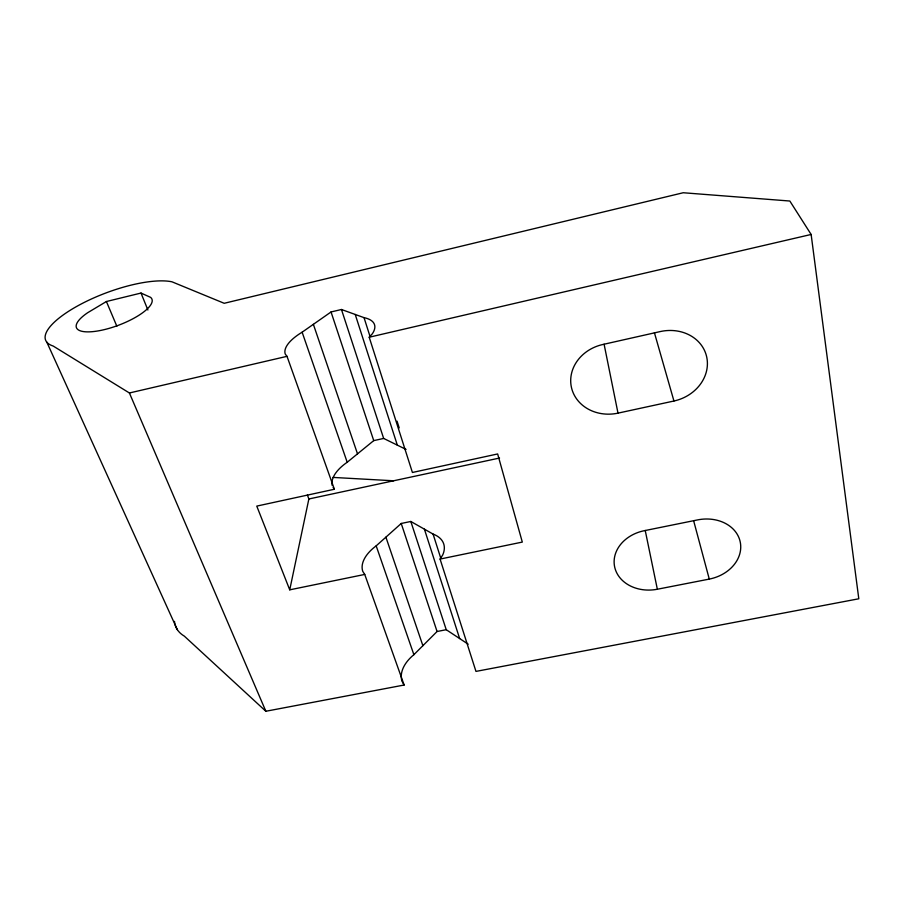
<?xml version="1.0" encoding="UTF-8"?>
<svg xmlns="http://www.w3.org/2000/svg" width="904" height="904" viewBox="0 0 904 904"><rect width="100%" height="100%" fill="white"/><g stroke="black" fill="none" stroke-linecap="round" stroke-linejoin="round"><path stroke-width="1.36" d="M174.495 621.387A64.41 33.301 -23.6 0 0 184.292 636.1L265.855 711.256L404.133 685.029L364.73 574.435L289.732 589.837L308.863 498.985L307.405 495.019M265.855 711.256L129.408 392.98L53.178 346.04A73.066 22.815 -20.6 0 1 79.292 305.01A73.066 22.815 -20.6 0 1 172.009 281.822L224.203 303.292L683.221 192.744L789.836 201.027L811.137 234.464L858.8 598.776L475.967 671.401L440.078 559.067L442.666 555.067A42.737 23.063 -18.9 0 0 433.072 534.072L410.823 521.472L401.229 523.472L376.177 545.858A42.737 23.063 -18.9 0 0 362.786 571.396L364.73 574.435M440.078 559.067L522.309 542.084L497.652 453.955L412.416 472.476L369.205 337.226L372.346 333.757A46.985 17.99 -18.2 0 0 364.029 317.643L341.463 309.496L331.045 311.959L302.128 332.197A46.985 17.99 -18.2 0 0 285.246 354.04L287.009 356.334L334.378 489.256L256.77 506.104L289.732 589.837M402.122 681.684A40.578 25.131 -19.4 0 1 413.885 654.688L437.073 631.5L446.237 629.704L468.204 644.202M332.197 485.414A44.398 21.244 -18.6 0 1 347.204 462.26L373.736 440.621L383.658 438.44L406.065 449.424M106.412 301.518L87.711 312.694A40.352 12.599 -20.6 0 0 83.032 331.519A40.352 12.599 -20.6 0 0 130.775 319.88A40.352 12.599 -20.6 0 0 150.595 297.359L141.001 293.054L106.412 301.518L116.842 326.22M129.408 392.98L287.009 356.334M369.205 337.226L811.137 234.464M617.997 413.139L673.943 401.014A40.578 35.358 -16.4 0 0 706.815 357.509A40.578 35.358 -16.4 0 0 660.157 331.587L602.663 344.537A40.013 35.154 -12 0 0 571.441 387.432A40.013 35.154 -12 0 0 617.997 413.139L604.098 344.232M308.863 498.985L499.55 458.034M657.344 589.239L709.278 579.091A37.426 30.16 -11.3 0 0 740.274 542.174A37.426 30.16 -11.3 0 0 697.538 519.913L644.258 530.704A36.985 29.968 -8.7 0 0 614.697 567.147A36.985 29.968 -8.7 0 0 657.344 589.239L645.23 530.478M333.022 477.414L393.579 480.781M333.113 487.403L334.378 489.256M402.8 682.802L404.133 685.029M46.805 342.119L177.342 629.704M141.001 293.054L147.894 310.004M302.128 332.197L347.204 462.26M376.177 545.858L413.885 654.688M313.372 324.333L357.509 453.853M385.906 537.168L422.88 645.693M331.045 311.959L373.736 440.621M401.229 523.472L437.073 631.5M341.463 309.496L383.658 438.44M410.823 521.472L446.237 629.704M355.227 314.468L397.331 445.141M424.405 529.156L459.65 638.563M364.029 317.643L370.03 336.469M397.059 421.185L399.206 427.908M433.072 534.072L440.779 558.243M654.417 332.728L673.943 401.014M693.628 520.704L709.278 579.091"/></g></svg>
